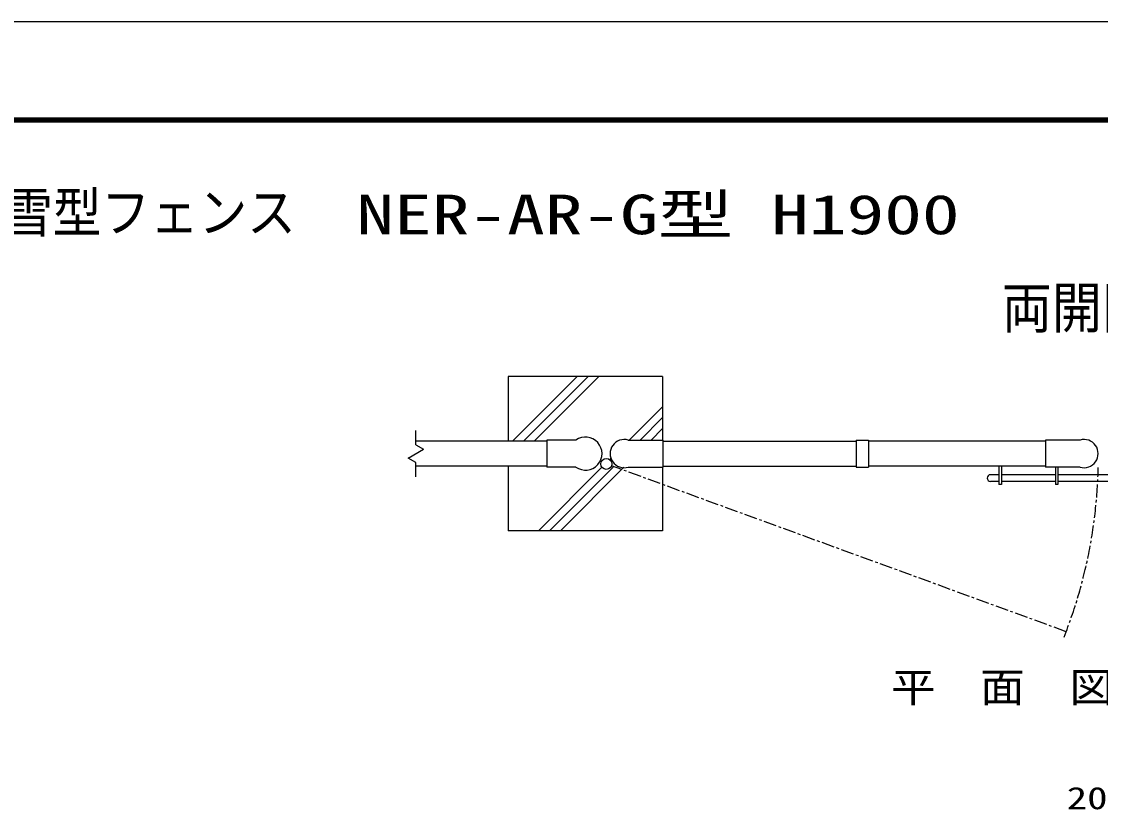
# Model space of a CAD drawing. Units: millimetres, scale not verified. Extents: x -4455 to 4455, y -3150 to 3150.
# Drawn here: x -705 to 1393, y 1615 to 3150 of the extents above; entities that cross this region are included whole.
import ezdxf
from ezdxf.enums import TextEntityAlignment as Align

# ---------------------------------------------------------------- set-up
doc = ezdxf.new("R2010")
doc.units = ezdxf.units.MM
doc.header["$LTSCALE"] = 20
doc.linetypes.add('USER1', pattern=[2, 1.25, -0.25, 0.25, -0.25])
for name, color, linetype, lineweight in [('0-0_1', 7, 'Continuous', 25), ('0-1_EXTCNT-LMEC0', 1, 'Continuous', 25), ('0-2_0', 7, 'Continuous', 25)]:
    doc.layers.add(name, color=color, linetype=linetype, lineweight=lineweight)
doc.layers.add('0-7_10', color=7, linetype='Continuous')
doc.styles.add('ＭＳ ゴシック', font='')
doc.styles.get('ＭＳ ゴシック').set_extended_font_data('MS Gothic')

msp = doc.modelspace()

# ---------------------------------------------------------------- linework, layer by layer
at = {"layer": '0-0_1'}
for p, q in [((541.15, 2459.5), (241.15, 2459.5)), ((241.15, 2459.5), (241.15, 2333.8)), ((541.15, 2459.5), (541.15, 2335.8)), ((316.15, 2333.8), (61.3, 2333.8)), ((372.49, 2335.8), (316.15, 2335.8)), ((316.15, 2335.8), (316.15, 2283.2)), ((474.24, 2335.8), (541.55, 2335.8)), ((541.55, 2335.8), (541.55, 2283.2)), ((541.55, 2333.8), (917.43, 2333.8)), ((917.43, 2335.8), (941.68, 2335.8)), ((917.43, 2335.8), (917.43, 2283.2)), ((941.68, 2335.8), (941.68, 2283.2)), ((1285.75, 2333.8), (941.68, 2333.8)), ((1353.07, 2335.8), (1285.75, 2335.8)), ((1285.75, 2335.8), (1285.75, 2283.2)), ((316.15, 2285.2), (61.3, 2285.2)), ((241.15, 2285.2), (241.15, 2159.5)), ((372.49, 2283.2), (316.15, 2283.2)), ((474.24, 2283.2), (541.55, 2283.2)), ((541.15, 2283.2), (541.15, 2159.5)), ((541.55, 2285.2), (917.43, 2285.2)), ((917.43, 2283.2), (941.68, 2283.2)), ((1285.75, 2285.2), (941.68, 2285.2)), ((1195.05, 2268.45), (1178.75, 2268.45)), ((1195.05, 2285.2), (1195.05, 2249.2)), ((1200.05, 2285.2), (1200.05, 2249.2)), ((1305.05, 2268.45), (1200.05, 2268.45)), ((1353.07, 2283.2), (1285.75, 2283.2)), ((1305.05, 2283.2), (1305.05, 2249.2)), ((1310.05, 2283.2), (1310.05, 2249.2)), ((1472.25, 2268.45), (1310.05, 2268.45)), ((1195.05, 2255.45), (1178.75, 2255.45)), ((1200.05, 2249.2), (1195.05, 2249.2)), ((1305.05, 2255.45), (1200.05, 2255.45)), ((1310.05, 2249.2), (1305.05, 2249.2)), ((1472.25, 2255.45), (1310.05, 2255.45)), ((541.15, 2159.5), (241.15, 2159.5))]:
    msp.add_line(p, q, dxfattribs=at)
at = {"layer": '0-0_1', "color": 2}
for p, q in [((374.94, 2459.5), (249.24, 2333.8)), ((270.45, 2333.8), (396.15, 2459.5)), ((417.37, 2459.5), (291.67, 2333.8)), ((541.15, 2400.71), (476.24, 2335.8)), ((497.45, 2335.8), (541.15, 2379.5)), ((541.15, 2358.29), (518.67, 2335.8)), ((440.74, 2300.3), (438.28, 2297.84)), ((421.93, 2281.49), (299.94, 2159.5)), ((321.15, 2159.5), (444.85, 2283.2)), ((466.07, 2283.2), (342.37, 2159.5))]:
    msp.add_line(p, q, dxfattribs=at)
at = {"layer": '0-0_1', "color": 3, "linetype": 'USER1'}
msp.add_line((1325.82, 1963.05), (442.08, 2285.62), dxfattribs=at)
at = {"layer": '0-0_1'}
msp.add_circle((431.65, 2289.42), 10.72, dxfattribs=at)
for centre, radius, start, end in [((391.15, 2309.5), 32.25, 234.63679, 125.36321), ((466.55, 2309.5), 27.4, 73.70962, 286.29067), ((1360.75, 2309.5), 27.4, 253.70947, 106.29053), ((1178.75, 2261.95), 6.5, 90, 270)]:
    msp.add_arc(centre, radius, start, end, dxfattribs=at)
at = {"layer": '0-0_1', "color": 3, "linetype": 'USER1'}
msp.add_arc((428.99, 2303.95), 959.59, 338.52327, 358.72071, dxfattribs=at)
at = {"layer": '0-1_EXTCNT-LMEC0', "color": 4}
for p, q in [((61.3, 2326.82), (61.3, 2354.5)), ((46.3, 2300.84), (76.3, 2318.16)), ((61.3, 2326.82), (76.3, 2318.16)), ((61.3, 2292.18), (46.3, 2300.84)), ((61.3, 2264.5), (61.3, 2292.18))]:
    msp.add_line(p, q, dxfattribs=at)
at = {"layer": '0-2_0', "color": 3}
msp.add_lwpolyline([(-4455, 3150), (4455, 3150), (4455, -3150), (-4455, -3150)], close=True, dxfattribs=at)
at = {"layer": '0-2_0'}
for points in [[(-4155, 2962.5), (4155, 2962.5), (4155, -2962.5), (-4155, -2962.5)], [(-4153.13, 2960.62), (4153.12, 2960.62), (4153.12, -2960.63), (-4153.13, -2960.63)], [(-4151.25, 2958.75), (4151.25, 2958.75), (4151.25, -2958.75), (-4151.25, -2958.75)], [(-4149.38, 2956.87), (4149.37, 2956.87), (4149.37, -2956.88), (-4149.38, -2956.88)], [(-4147.5, 2955), (4147.5, 2955), (4147.5, -2955), (-4147.5, -2955)]]:
    msp.add_lwpolyline(points, close=True, dxfattribs=at)

# ---------------------------------------------------------------- texts
at = {"layer": '0-0_1', "style": 'ＭＳ ゴシック'}
for s, height, width, p in [('両開門扉', 79.33, 0.9, (1200.8, 2529.73)), ('平\u3000面\u3000図  S=1/15', 57.77, 1.1, (985.23, 1808.59))]:
    msp.add_text(s, height=height, dxfattribs=dict(at, width=width)).set_placement(p, align=Align.BOTTOM_LEFT)
at = {"layer": '0-1_EXTCNT-LMEC0', "color": 3, "style": 'ＭＳ ゴシック', "width": 1.35}
msp.add_text('2000', height=43.26, dxfattribs=at).set_placement((1327.03, 1604.69), align=Align.BOTTOM_LEFT)
at = {"layer": '0-7_10', "style": 'ＭＳ ゴシック'}
for s, width, p in [('積雪型フェンス', 0.9, (-833.56, 2717.28)), ('NER-AR-G型 H1900', 1.4, (-54.48, 2713.15))]:
    msp.add_text(s, height=76.97, dxfattribs=dict(at, width=width)).set_placement(p, align=Align.BOTTOM_LEFT)

doc.saveas('drawing.dxf')
